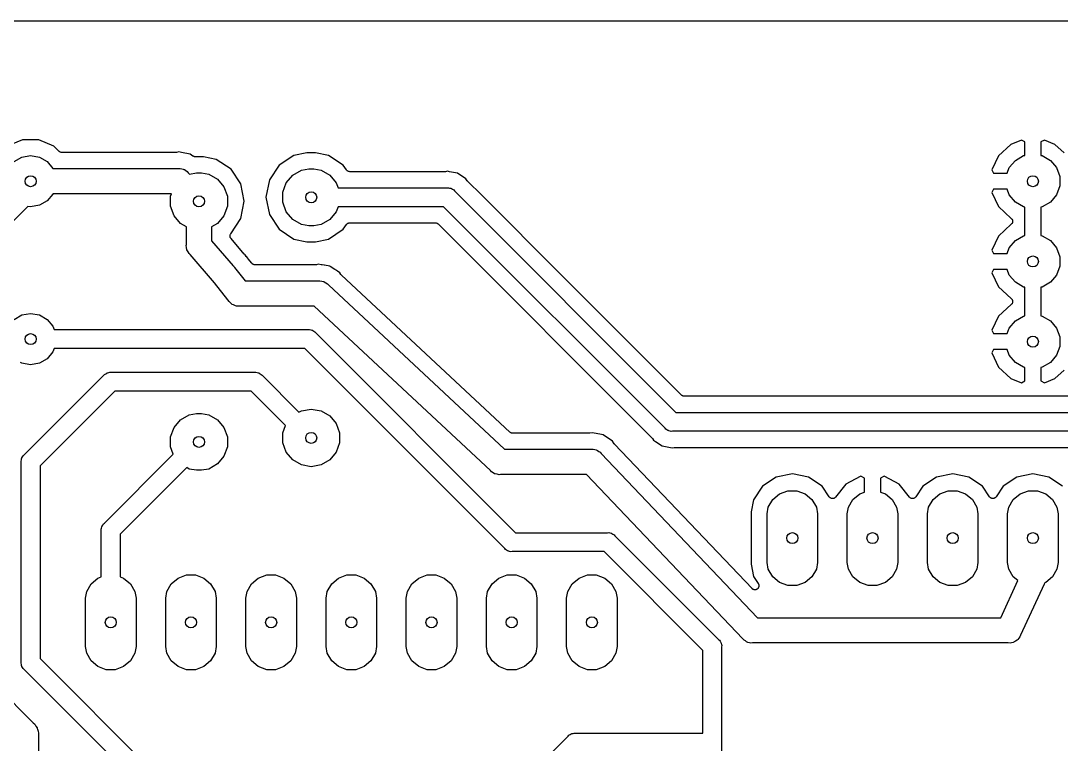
# Model space of a CAD drawing. Extents: x 99.1 to 195.6, y -78.7 to -33.
# Drawn here: x 126.69 to 159.65, y -55.93 to -33.02 of the extents above; entities that cross this region are included whole.
import ezdxf

# ---------------------------------------------------------------- set-up
doc = ezdxf.new("R2010")
doc.units = 0
doc.header["$MEASUREMENT"] = 0
doc.layers.add('BLACK', color=7, linetype='CONTINUOUS')

msp = doc.modelspace()

# ---------------------------------------------------------------- linework, layer by layer
at = {"layer": 'BLACK', "linetype": 'CONTINUOUS'}
for p, q in [((99.187, -33.02), (195.453, -33.02)), ((126.74, -36.792), (126.259, -36.9911)), ((127.26, -36.792), (126.74, -36.792)), ((127.741, -36.9911), (127.26, -36.792)), ((158.387, -36.7987), (158.052, -36.9372)), ((158.496, -36.8564), (158.387, -36.7987)), ((158.496, -37.2817), (158.496, -36.8564)), ((159.113, -36.7987), (159.004, -36.8564)), ((159.004, -36.8564), (159.004, -37.2817)), ((159.448, -36.9372), (159.113, -36.7987)), ((127.905, -37.1548), (127.741, -36.9911)), ((127.909, -37.158), (127.905, -37.1548)), ((127.913, -37.1623), (127.909, -37.158)), ((127.927, -37.1706), (127.913, -37.1623)), ((127.941, -37.1801), (127.927, -37.1706)), ((127.946, -37.1815), (127.941, -37.1801)), ((127.951, -37.1843), (127.946, -37.1815)), ((127.967, -37.1872), (127.951, -37.1843)), ((127.983, -37.1915), (127.967, -37.1872)), ((127.989, -37.191), (127.983, -37.1915)), ((127.994, -37.192), (127.989, -37.191)), ((131.597, -37.192), (127.994, -37.192)), ((131.609, -37.1898), (131.597, -37.192)), ((131.622, -37.1896), (131.609, -37.1898)), ((131.699, -37.1742), (131.622, -37.1896)), ((131.776, -37.1896), (131.699, -37.1742)), ((132.053, -37.2447), (131.776, -37.1896)), ((131.776, -37.1896), (131.776, -37.1896)), ((135.751, -37.2), (135.341, -37.2817)), ((136.029, -37.2), (135.751, -37.2)), ((136.439, -37.2817), (136.029, -37.2)), ((158.052, -36.9372), (157.659, -37.2955)), ((159.736, -37.1996), (159.448, -36.9372)), ((126.478, -37.4777), (126.722, -37.3366)), ((126.722, -37.3366), (127, -37.2877)), ((127, -37.2877), (127.278, -37.3366)), ((127.278, -37.3366), (127.522, -37.4777)), ((127.522, -37.4777), (127.704, -37.6938)), ((132.144, -37.3056), (132.053, -37.2447)), ((132.158, -37.3117), (132.144, -37.3056)), ((132.172, -37.3193), (132.158, -37.3117)), ((132.178, -37.3206), (132.172, -37.3193)), ((132.185, -37.3234), (132.178, -37.3206)), ((132.2, -37.3244), (132.185, -37.3234)), ((132.215, -37.327), (132.2, -37.3244)), ((132.473, -37.327), (132.215, -37.327)), ((132.883, -37.4087), (132.473, -37.327)), ((133.349, -37.7199), (132.883, -37.4087)), ((135.341, -37.2817), (134.875, -37.5929)), ((136.905, -37.5929), (136.439, -37.2817)), ((157.659, -37.2955), (157.45, -37.74)), ((158.003, -37.6684), (158.195, -37.4388)), ((158.195, -37.4388), (158.455, -37.2889)), ((158.455, -37.2889), (158.496, -37.2817)), ((159.004, -37.2817), (159.045, -37.2889)), ((159.045, -37.2889), (159.305, -37.4388)), ((159.305, -37.4388), (159.497, -37.6684)), ((127.704, -37.6938), (127.706, -37.7)), ((127.706, -37.7), (131.682, -37.7)), ((131.682, -37.7), (131.734, -37.6954)), ((131.734, -37.6954), (131.786, -37.7091)), ((131.786, -37.7091), (131.838, -37.7183)), ((131.838, -37.7183), (131.853, -37.7273)), ((131.853, -37.7273), (131.871, -37.7319)), ((131.871, -37.7319), (131.914, -37.7623)), ((131.914, -37.7623), (131.96, -37.7889)), ((131.96, -37.7889), (131.994, -37.8295)), ((131.994, -37.8295), (132.038, -37.8733)), ((132.038, -37.8733), (132.255, -37.835)), ((132.255, -37.835), (132.413, -37.835)), ((132.413, -37.835), (132.647, -37.8762)), ((132.647, -37.8762), (132.921, -38.0349)), ((133.66, -38.1856), (133.349, -37.7199)), ((134.875, -37.5929), (134.564, -38.0586)), ((135.303, -37.9079), (135.577, -37.7492)), ((135.577, -37.7492), (135.811, -37.708)), ((135.811, -37.708), (135.969, -37.708)), ((135.969, -37.708), (136.203, -37.7492)), ((136.203, -37.7492), (136.477, -37.9079)), ((137.006, -37.7436), (136.905, -37.5929)), ((137.018, -37.7565), (137.006, -37.7436)), ((137.03, -37.7703), (137.018, -37.7565)), ((137.033, -37.7724), (137.03, -37.7703)), ((137.036, -37.7754), (137.033, -37.7724)), ((137.052, -37.7834), (137.036, -37.7754)), ((137.068, -37.7923), (137.052, -37.7834)), ((137.072, -37.7931), (137.068, -37.7923)), ((137.076, -37.7949), (137.072, -37.7931)), ((137.094, -37.7969), (137.076, -37.7949)), ((137.111, -37.8), (137.094, -37.7969)), ((140.116, -37.8), (137.111, -37.8)), ((140.128, -37.7978), (140.116, -37.8)), ((140.141, -37.7976), (140.128, -37.7978)), ((140.208, -37.7842), (140.141, -37.7976)), ((140.275, -37.7976), (140.208, -37.7842)), ((140.523, -37.8469), (140.275, -37.7976)), ((140.526, -37.8487), (140.523, -37.8469)), ((140.791, -38.0255), (140.526, -37.8487)), ((140.526, -37.8487), (140.526, -37.8487)), ((157.45, -37.74), (157.506, -37.846)), ((157.506, -37.846), (157.938, -37.846)), ((157.938, -37.846), (158.003, -37.6684)), ((159.497, -37.6684), (159.6, -37.9501)), ((132.921, -38.0349), (133.125, -38.2781)), ((133.77, -38.735), (133.66, -38.1856)), ((134.564, -38.0586), (134.454, -38.608)), ((134.99, -38.4493), (135.099, -38.1511)), ((135.099, -38.1511), (135.303, -37.9079)), ((136.477, -37.9079), (136.681, -38.1511)), ((136.681, -38.1511), (136.739, -38.308)), ((140.829, -38.0825), (140.791, -38.0255)), ((140.837, -38.0916), (140.829, -38.0825)), ((140.844, -38.1018), (140.837, -38.0916)), ((141.289, -38.5467), (140.844, -38.1018)), ((159.6, -37.9501), (159.6, -38.2499)), ((127.704, -38.5062), (127.522, -38.7223)), ((127.706, -38.5), (127.704, -38.5062)), ((131.462, -38.5), (127.706, -38.5)), ((131.434, -38.5763), (131.462, -38.5)), ((133.125, -38.2781), (133.234, -38.5763)), ((134.99, -38.7667), (134.99, -38.4493)), ((136.739, -38.308), (140.195, -38.308)), ((140.195, -38.308), (140.235, -38.3045)), ((140.235, -38.3045), (140.273, -38.3148)), ((140.273, -38.3148), (140.312, -38.3217)), ((140.312, -38.3217), (140.324, -38.3284)), ((140.324, -38.3284), (140.337, -38.3319)), ((140.337, -38.3319), (140.369, -38.3547)), ((140.369, -38.3547), (140.404, -38.3746)), ((140.404, -38.3746), (140.429, -38.4051)), ((140.429, -38.4051), (147.444, -45.42)), ((143.829, -41.0867), (141.289, -38.5467)), ((141.289, -38.5467), (141.289, -38.5467)), ((157.506, -38.354), (157.45, -38.46)), ((157.45, -38.46), (157.659, -38.9045)), ((157.938, -38.354), (157.506, -38.354)), ((158.003, -38.5316), (157.938, -38.354)), ((158.195, -38.7612), (158.003, -38.5316)), ((159.497, -38.5316), (159.305, -38.7612)), ((159.6, -38.2499), (159.497, -38.5316)), ((127.278, -38.8634), (127, -38.9123)), ((127.522, -38.7223), (127.278, -38.8634)), ((131.434, -38.8937), (131.434, -38.5763)), ((133.234, -38.5763), (133.234, -38.8937)), ((133.66, -39.2844), (133.77, -38.735)), ((134.454, -38.608), (134.564, -39.1574)), ((135.099, -39.0649), (134.99, -38.7667)), ((158.455, -38.9111), (158.195, -38.7612)), ((159.305, -38.7612), (159.045, -38.9111)), ((126.911, -38.8966), (124.96, -40.8471)), ((127, -38.9123), (126.911, -38.8966)), ((131.543, -39.1919), (131.434, -38.8937)), ((131.747, -39.4351), (131.543, -39.1919)), ((133.125, -39.1919), (132.921, -39.4351)), ((133.234, -38.8937), (133.125, -39.1919)), ((134.564, -39.1574), (134.875, -39.6231)), ((135.303, -39.3081), (135.099, -39.0649)), ((136.681, -39.0649), (136.477, -39.3081)), ((136.739, -38.908), (136.681, -39.0649)), ((140.084, -38.908), (136.739, -38.908)), ((147.099, -45.9229), (140.084, -38.908)), ((157.659, -38.9045), (158.067, -39.2761)), ((158.496, -38.9183), (158.455, -38.9111)), ((158.496, -39.8217), (158.496, -38.9183)), ((159.045, -38.9111), (159.004, -38.9183)), ((159.004, -38.9183), (159.004, -39.8217)), ((131.934, -39.5433), (131.747, -39.4351)), ((131.934, -40.0998), (131.934, -39.5433)), ((132.921, -39.4351), (132.734, -39.5433)), ((132.734, -39.5433), (132.734, -39.9833)), ((133.339, -39.7646), (133.66, -39.2844)), ((135.577, -39.4668), (135.303, -39.3081)), ((135.811, -39.508), (135.577, -39.4668)), ((135.969, -39.508), (135.811, -39.508)), ((136.203, -39.4668), (135.969, -39.508)), ((136.477, -39.3081), (136.203, -39.4668)), ((136.905, -39.6231), (137.006, -39.4724)), ((137.006, -39.4724), (137.018, -39.4595)), ((137.018, -39.4595), (137.03, -39.4457)), ((137.03, -39.4457), (137.033, -39.4436)), ((137.033, -39.4436), (137.036, -39.4406)), ((137.036, -39.4406), (137.052, -39.4326)), ((137.052, -39.4326), (137.068, -39.4237)), ((137.068, -39.4237), (137.072, -39.4229)), ((137.072, -39.4229), (137.076, -39.4211)), ((137.076, -39.4211), (137.094, -39.4191)), ((137.094, -39.4191), (137.111, -39.416)), ((137.111, -39.416), (139.821, -39.416)), ((139.821, -39.416), (139.826, -39.417)), ((139.826, -39.417), (139.832, -39.4165)), ((139.832, -39.4165), (139.848, -39.4208)), ((139.848, -39.4208), (139.864, -39.4237)), ((139.864, -39.4237), (139.869, -39.4265)), ((139.869, -39.4265), (139.874, -39.4279)), ((139.874, -39.4279), (139.888, -39.4374)), ((139.888, -39.4374), (139.902, -39.4457)), ((139.902, -39.4457), (139.906, -39.45)), ((139.906, -39.45), (139.911, -39.4532)), ((139.911, -39.4532), (146.684, -46.2262)), ((158.067, -39.4639), (157.659, -39.8355)), ((158.067, -39.2761), (158.077, -39.2895)), ((158.077, -39.4505), (158.067, -39.4639)), ((158.077, -39.2895), (158.089, -39.3021)), ((158.089, -39.4379), (158.077, -39.4505)), ((158.089, -39.3021), (158.091, -39.3069)), ((158.091, -39.4331), (158.089, -39.4379)), ((158.091, -39.3069), (158.094, -39.3111)), ((158.094, -39.4289), (158.091, -39.4331)), ((158.094, -39.3111), (158.099, -39.3272)), ((158.099, -39.4128), (158.094, -39.4289)), ((158.099, -39.3272), (158.105, -39.3428)), ((158.105, -39.3971), (158.099, -39.4128)), ((158.105, -39.3428), (158.106, -39.3481)), ((158.106, -39.3919), (158.105, -39.3971)), ((158.106, -39.3481), (158.107, -39.3531)), ((158.107, -39.3531), (158.106, -39.37)), ((158.106, -39.37), (158.107, -39.3869)), ((158.107, -39.3869), (158.106, -39.3919)), ((133.318, -39.837), (133.321, -39.8211)), ((133.319, -39.843), (133.318, -39.837)), ((133.319, -39.849), (133.319, -39.843)), ((133.323, -39.8645), (133.319, -39.849)), ((133.321, -39.8211), (133.322, -39.805)), ((133.322, -39.805), (133.324, -39.7994)), ((133.326, -39.8803), (133.323, -39.8645)), ((133.324, -39.7994), (133.325, -39.7934)), ((133.325, -39.7934), (133.333, -39.7794)), ((133.333, -39.7794), (133.339, -39.7646)), ((134.875, -39.6231), (135.341, -39.9343)), ((136.439, -39.9343), (136.905, -39.6231)), ((157.659, -39.8355), (157.45, -40.28)), ((158.195, -39.9788), (158.455, -39.8289)), ((158.455, -39.8289), (158.496, -39.8217)), ((159.004, -39.8217), (159.045, -39.8289)), ((159.045, -39.8289), (159.305, -39.9788)), ((131.928, -40.1376), (131.934, -40.0998)), ((131.941, -40.2042), (131.928, -40.1376)), ((131.952, -40.2709), (131.941, -40.2042)), ((132.734, -39.9833), (133.42, -40.778)), ((133.329, -39.8855), (133.326, -39.8803)), ((133.331, -39.8914), (133.329, -39.8855)), ((133.341, -39.9044), (133.331, -39.8914)), ((133.349, -39.9182), (133.341, -39.9044)), ((133.77, -40.4064), (133.349, -39.9182)), ((135.341, -39.9343), (135.751, -40.016)), ((135.751, -40.016), (136.029, -40.016)), ((136.029, -40.016), (136.439, -39.9343)), ((158.003, -40.2084), (158.195, -39.9788)), ((159.305, -39.9788), (159.497, -40.2084)), ((131.954, -40.2734), (131.952, -40.2709)), ((131.954, -40.2762), (131.954, -40.2734)), ((131.989, -40.3344), (131.954, -40.2762)), ((132.023, -40.3931), (131.989, -40.3344)), ((132.052, -40.4177), (132.023, -40.3931)), ((132.825, -41.3135), (132.052, -40.4177)), ((133.778, -40.4125), (133.77, -40.4064)), ((133.784, -40.4199), (133.778, -40.4125)), ((133.792, -40.4271), (133.784, -40.4199)), ((133.833, -40.479), (133.792, -40.4271)), ((133.835, -40.4809), (133.833, -40.479)), ((133.837, -40.4834), (133.835, -40.4809)), ((133.88, -40.5335), (133.837, -40.4834)), ((133.885, -40.543), (133.88, -40.5335)), ((157.45, -40.28), (157.506, -40.386)), ((157.506, -40.386), (157.938, -40.386)), ((157.938, -40.386), (158.003, -40.2084)), ((159.497, -40.2084), (159.6, -40.4901)), ((159.6, -40.4901), (159.6, -40.7899)), ((133.42, -40.778), (133.427, -40.7841)), ((133.427, -40.7841), (133.443, -40.8045)), ((133.443, -40.8045), (133.46, -40.8242)), ((133.46, -40.8242), (133.464, -40.8319)), ((133.464, -40.8319), (133.798, -41.256)), ((133.891, -40.5505), (133.885, -40.543)), ((133.896, -40.559), (133.891, -40.5505)), ((134.007, -40.6996), (133.896, -40.559)), ((134.016, -40.7083), (134.007, -40.6996)), ((134.025, -40.7183), (134.016, -40.7083)), ((134.033, -40.7229), (134.025, -40.7183)), ((134.04, -40.729), (134.033, -40.7229)), ((134.052, -40.7338), (134.04, -40.729)), ((134.063, -40.7403), (134.052, -40.7338)), ((134.072, -40.7419), (134.063, -40.7403)), ((134.08, -40.7453), (134.072, -40.7419)), ((134.094, -40.7457), (134.08, -40.7453)), ((134.106, -40.748), (134.094, -40.7457)), ((136.024, -40.748), (134.106, -40.748)), ((136.038, -40.7455), (136.024, -40.748)), ((136.053, -40.7446), (136.038, -40.7455)), ((136.112, -40.7308), (136.053, -40.7446)), ((136.207, -40.7463), (136.112, -40.7308)), ((136.218, -40.7462), (136.207, -40.7463)), ((136.228, -40.748), (136.218, -40.7462)), ((136.233, -40.748), (136.228, -40.748)), ((136.304, -40.762), (136.233, -40.748)), ((136.306, -40.762), (136.304, -40.762)), ((136.308, -40.7627), (136.306, -40.762)), ((136.474, -40.7898), (136.308, -40.7627)), ((136.484, -40.7938), (136.474, -40.7898)), ((136.494, -40.7979), (136.484, -40.7938)), ((136.634, -40.8911), (136.494, -40.7979)), ((159.6, -40.7899), (159.497, -41.0716)), ((136.636, -40.892), (136.634, -40.8911)), ((136.637, -40.8935), (136.636, -40.892)), ((136.698, -40.9312), (136.637, -40.8935)), ((136.702, -40.9349), (136.698, -40.9312)), ((136.711, -40.9405), (136.702, -40.9349)), ((136.718, -40.9477), (136.711, -40.9405)), ((136.799, -41.0014), (136.718, -40.9477)), ((136.832, -41.0518), (136.799, -41.0014)), ((136.842, -41.0624), (136.832, -41.0518)), ((136.851, -41.0741), (136.842, -41.0624)), ((142.18, -46.0478), (136.851, -41.0741)), ((146.369, -43.6267), (143.829, -41.0867)), ((143.829, -41.0867), (143.829, -41.0867)), ((157.506, -40.894), (157.45, -41)), ((157.45, -41), (157.659, -41.4445)), ((157.938, -40.894), (157.506, -40.894)), ((158.003, -41.0716), (157.938, -40.894)), ((158.195, -41.3012), (158.003, -41.0716)), ((159.497, -41.0716), (159.305, -41.3012)), ((133.25, -41.8531), (132.825, -41.3135)), ((133.798, -41.256), (136.12, -41.256)), ((136.12, -41.256), (136.165, -41.2504)), ((136.165, -41.2504), (136.224, -41.2639)), ((136.224, -41.2639), (136.283, -41.2743)), ((136.283, -41.2743), (136.292, -41.2797)), ((136.292, -41.2797), (136.303, -41.2822)), ((136.303, -41.2822), (136.353, -41.3149)), ((136.353, -41.3149), (136.405, -41.3449)), ((136.405, -41.3449), (136.435, -41.3802)), ((136.435, -41.3802), (142.017, -46.59)), ((157.659, -41.4445), (158.067, -41.8161)), ((158.455, -41.4511), (158.195, -41.3012)), ((158.496, -41.4583), (158.455, -41.4511)), ((158.496, -42.3617), (158.496, -41.4583)), ((159.045, -41.4511), (159.004, -41.4583)), ((159.004, -41.4583), (159.004, -42.3617)), ((159.305, -41.3012), (159.045, -41.4511)), ((133.252, -41.8591), (133.25, -41.8531)), ((158.067, -41.8161), (158.077, -41.8295)), ((158.077, -41.8295), (158.089, -41.8421)), ((158.089, -41.8421), (158.091, -41.8469)), ((158.091, -41.8469), (158.094, -41.8511)), ((158.094, -41.8511), (158.099, -41.8672)), ((133.294, -41.9083), (133.252, -41.8591)), ((133.311, -41.9309), (133.294, -41.9083)), ((133.316, -41.9351), (133.311, -41.9309)), ((133.343, -41.9671), (133.316, -41.9351)), ((133.368, -41.9818), (133.343, -41.9671)), ((133.39, -42.0012), (133.368, -41.9818)), ((133.429, -42.0168), (133.39, -42.0012)), ((133.465, -42.0377), (133.429, -42.0168)), ((133.494, -42.0428), (133.465, -42.0377)), ((133.521, -42.0536), (133.494, -42.0428)), ((133.563, -42.0549), (133.521, -42.0536)), ((133.569, -42.056), (133.563, -42.0549)), ((133.598, -42.056), (133.569, -42.056)), ((133.662, -42.058), (133.598, -42.056)), ((133.668, -42.056), (133.662, -42.058)), ((135.986, -42.056), (133.668, -42.056)), ((141.568, -47.2658), (135.986, -42.056)), ((158.067, -42.0039), (157.659, -42.3755)), ((158.077, -41.9905), (158.067, -42.0039)), ((158.089, -41.9779), (158.077, -41.9905)), ((158.091, -41.9731), (158.089, -41.9779)), ((158.094, -41.9689), (158.091, -41.9731)), ((158.099, -41.9528), (158.094, -41.9689)), ((158.099, -41.8672), (158.105, -41.8828)), ((158.105, -41.9371), (158.099, -41.9528)), ((158.105, -41.8828), (158.106, -41.8881)), ((158.106, -41.9319), (158.105, -41.9371)), ((158.106, -41.8881), (158.107, -41.8931)), ((158.107, -41.8931), (158.106, -41.91)), ((158.106, -41.91), (158.107, -41.9269)), ((158.107, -41.9269), (158.106, -41.9319)), ((126.478, -42.4777), (126.722, -42.3366)), ((126.722, -42.3366), (127, -42.2877)), ((127, -42.2877), (127.278, -42.3366)), ((127.278, -42.3366), (127.522, -42.4777)), ((127.522, -42.4777), (127.704, -42.6938)), ((157.659, -42.3755), (157.45, -42.82)), ((158.195, -42.5188), (158.455, -42.3689)), ((158.455, -42.3689), (158.496, -42.3617)), ((159.004, -42.3617), (159.045, -42.3689)), ((159.045, -42.3689), (159.305, -42.5188)), ((127.704, -42.6938), (127.742, -42.8)), ((127.742, -42.8), (135.797, -42.8)), ((135.797, -42.8), (135.837, -42.7965)), ((135.837, -42.7965), (135.875, -42.8068)), ((135.875, -42.8068), (135.914, -42.8137)), ((135.914, -42.8137), (135.926, -42.8204)), ((135.926, -42.8204), (135.939, -42.8239)), ((135.939, -42.8239), (135.971, -42.8467)), ((157.45, -42.82), (157.506, -42.926)), ((157.938, -42.926), (158.003, -42.7484)), ((158.003, -42.7484), (158.195, -42.5188)), ((159.305, -42.5188), (159.497, -42.7484)), ((159.497, -42.7484), (159.6, -43.0301)), ((135.971, -42.8467), (136.006, -42.8666)), ((136.006, -42.8666), (136.031, -42.8971)), ((136.031, -42.8971), (142.364, -49.23)), ((157.506, -42.926), (157.938, -42.926)), ((159.6, -43.0301), (159.6, -43.3299)), ((127.742, -43.4), (127.704, -43.5062)), ((135.686, -43.4), (127.742, -43.4)), ((142.019, -49.7329), (135.686, -43.4)), ((157.506, -43.434), (157.45, -43.54)), ((157.938, -43.434), (157.506, -43.434)), ((158.003, -43.6116), (157.938, -43.434)), ((159.6, -43.3299), (159.497, -43.6116)), ((127.522, -43.7223), (127.278, -43.8634)), ((127.704, -43.5062), (127.522, -43.7223)), ((147.617, -44.8748), (146.369, -43.6267)), ((146.369, -43.6267), (146.369, -43.6267)), ((157.45, -43.54), (157.659, -43.9845)), ((158.195, -43.8412), (158.003, -43.6116)), ((159.497, -43.6116), (159.305, -43.8412)), ((126.722, -43.8634), (126.683, -43.8409)), ((127, -43.9123), (126.722, -43.8634)), ((127.278, -43.8634), (127, -43.9123)), ((129.436, -44.1637), (129.475, -44.1568)), ((129.475, -44.1568), (129.513, -44.1465)), ((129.513, -44.1465), (129.553, -44.15)), ((129.553, -44.15), (134.099, -44.15)), ((134.099, -44.15), (134.139, -44.1465)), ((134.139, -44.1465), (134.177, -44.1568)), ((134.177, -44.1568), (134.216, -44.1637)), ((157.659, -43.9845), (158.052, -44.3428)), ((158.455, -43.9911), (158.195, -43.8412)), ((158.496, -43.9983), (158.455, -43.9911)), ((158.496, -44.4236), (158.496, -43.9983)), ((159.045, -43.9911), (159.004, -43.9983)), ((159.004, -43.9983), (159.004, -44.4236)), ((159.305, -43.8412), (159.045, -43.9911)), ((159.448, -44.3428), (159.736, -44.0804)), ((126.797, -46.7686), (129.319, -44.2471)), ((129.319, -44.2471), (129.344, -44.2166)), ((129.344, -44.2166), (129.379, -44.1967)), ((129.379, -44.1967), (129.411, -44.1739)), ((129.411, -44.1739), (129.424, -44.1704)), ((129.424, -44.1704), (129.436, -44.1637)), ((134.216, -44.1637), (134.228, -44.1704)), ((134.228, -44.1704), (134.241, -44.1739)), ((134.241, -44.1739), (134.273, -44.1967)), ((134.273, -44.1967), (134.308, -44.2166)), ((134.308, -44.2166), (134.333, -44.2471)), ((134.333, -44.2471), (135.5, -45.4139)), ((158.052, -44.3428), (158.387, -44.4813)), ((158.387, -44.4813), (158.496, -44.4236)), ((159.004, -44.4236), (159.113, -44.4813)), ((159.113, -44.4813), (159.448, -44.3428)), ((129.664, -44.75), (127.3, -47.1143)), ((133.988, -44.75), (129.664, -44.75)), ((135.075, -45.8369), (133.988, -44.75)), ((147.622, -44.878), (147.617, -44.8748)), ((147.626, -44.8823), (147.622, -44.878)), ((147.64, -44.8906), (147.626, -44.8823)), ((147.654, -44.9001), (147.64, -44.8906)), ((147.659, -44.9015), (147.654, -44.9001)), ((147.664, -44.9043), (147.659, -44.9015)), ((147.68, -44.9072), (147.664, -44.9043)), ((147.696, -44.9115), (147.68, -44.9072)), ((147.702, -44.911), (147.696, -44.9115)), ((147.707, -44.912), (147.702, -44.911)), ((162.808, -44.912), (147.707, -44.912)), ((132.021, -45.4962), (132.255, -45.455)), ((132.255, -45.455), (132.413, -45.455)), ((132.413, -45.455), (132.647, -45.4962)), ((135.5, -45.4139), (135.577, -45.3692)), ((135.577, -45.3692), (135.89, -45.3141)), ((135.89, -45.3141), (136.203, -45.3692)), ((136.203, -45.3692), (136.477, -45.5279)), ((147.444, -45.42), (163.071, -45.42)), ((131.543, -45.8981), (131.747, -45.6549)), ((131.747, -45.6549), (132.021, -45.4962)), ((132.647, -45.4962), (132.921, -45.6549)), ((132.921, -45.6549), (133.125, -45.8981)), ((136.477, -45.5279), (136.681, -45.7711)), ((136.681, -45.7711), (136.79, -46.0693)), ((131.434, -46.1963), (131.543, -45.8981)), ((133.125, -45.8981), (133.234, -46.1963)), ((134.99, -46.0693), (135.075, -45.8369)), ((134.99, -46.3867), (134.99, -46.0693)), ((136.79, -46.0693), (136.79, -46.3867)), ((142.183, -46.0497), (142.18, -46.0478)), ((142.185, -46.0523), (142.183, -46.0497)), ((142.202, -46.0617), (142.185, -46.0523)), ((142.217, -46.0719), (142.202, -46.0617)), ((142.221, -46.0726), (142.217, -46.0719)), ((142.224, -46.0743), (142.221, -46.0726)), ((142.242, -46.0776), (142.224, -46.0743)), ((142.26, -46.0818), (142.242, -46.0776)), ((142.264, -46.0814), (142.26, -46.0818)), ((142.267, -46.082), (142.264, -46.0814)), ((144.691, -46.082), (142.267, -46.082)), ((144.702, -46.0801), (144.691, -46.082)), ((144.713, -46.0801), (144.702, -46.0801)), ((144.803, -46.0645), (144.713, -46.0801)), ((144.966, -46.1013), (144.803, -46.0645)), ((144.968, -46.1013), (144.966, -46.1013)), ((144.969, -46.1019), (144.968, -46.1013)), ((145.144, -46.1366), (144.969, -46.1019)), ((145.145, -46.1373), (145.144, -46.1366)), ((145.147, -46.138), (145.145, -46.1373)), ((145.292, -46.2403), (145.147, -46.138)), ((147.124, -45.9534), (147.099, -45.9229)), ((147.159, -45.9733), (147.124, -45.9534)), ((147.191, -45.9961), (147.159, -45.9733)), ((147.204, -45.9996), (147.191, -45.9961)), ((147.216, -46.0063), (147.204, -45.9996)), ((147.255, -46.0132), (147.216, -46.0063)), ((147.293, -46.0235), (147.255, -46.0132)), ((147.333, -46.02), (147.293, -46.0235)), ((163.182, -46.02), (147.333, -46.02)), ((131.434, -46.5137), (131.434, -46.1963)), ((133.234, -46.1963), (133.234, -46.5137)), ((135.099, -46.6849), (134.99, -46.3867)), ((136.79, -46.3867), (136.681, -46.6849)), ((145.294, -46.2409), (145.292, -46.2403)), ((145.295, -46.242), (145.294, -46.2409)), ((145.435, -46.3354), (145.295, -46.242)), ((145.485, -46.4114), (145.435, -46.3354)), ((145.493, -46.4193), (145.485, -46.4114)), ((145.499, -46.4284), (145.493, -46.4193)), ((149.853, -51.0002), (145.499, -46.4284)), ((146.684, -46.2262), (146.691, -46.2365)), ((146.691, -46.2365), (146.699, -46.2455)), ((146.699, -46.2455), (146.737, -46.3025)), ((146.737, -46.3025), (146.795, -46.3407)), ((146.795, -46.3407), (147.005, -46.4811)), ((126.747, -46.8287), (126.767, -46.7942)), ((126.767, -46.7942), (126.797, -46.7686)), ((129.337, -48.9276), (131.519, -46.7461)), ((131.519, -46.7461), (131.434, -46.5137)), ((133.234, -46.5137), (133.125, -46.8119)), ((135.303, -46.9281), (135.099, -46.6849)), ((136.681, -46.6849), (136.477, -46.9281)), ((142.017, -46.59), (144.767, -46.59)), ((144.767, -46.59), (144.825, -46.5864)), ((144.825, -46.5864), (144.871, -46.6)), ((144.871, -46.6), (144.919, -46.6083)), ((144.919, -46.6083), (144.939, -46.6197)), ((144.939, -46.6197), (144.961, -46.6262)), ((144.961, -46.6262), (144.999, -46.6548)), ((144.999, -46.6548), (145.041, -46.6789)), ((145.041, -46.6789), (145.078, -46.7232)), ((145.078, -46.7232), (150.031, -51.924)), ((147.005, -46.4811), (147.32, -46.5438)), ((147.32, -46.5438), (147.387, -46.5304)), ((147.387, -46.5304), (147.4, -46.5302)), ((147.4, -46.5302), (147.412, -46.528)), ((147.412, -46.528), (163.103, -46.528)), ((126.697, -46.9634), (126.707, -46.925)), ((126.7, -47.0031), (126.697, -46.9634)), ((126.7, -53.3269), (126.7, -47.0031)), ((126.707, -46.925), (126.714, -46.8858)), ((126.714, -46.8858), (126.72, -46.8742)), ((126.72, -46.8742), (126.724, -46.8613)), ((126.724, -46.8613), (126.747, -46.8287)), ((127.3, -47.1143), (127.3, -53.2157)), ((132.921, -47.0551), (132.647, -47.2138)), ((133.125, -46.8119), (132.921, -47.0551)), ((135.577, -47.0868), (135.303, -46.9281)), ((135.89, -47.1419), (135.577, -47.0868)), ((136.203, -47.0868), (135.89, -47.1419)), ((136.477, -46.9281), (136.203, -47.0868)), ((131.944, -47.1691), (129.84, -49.2733)), ((132.021, -47.2138), (131.944, -47.1691)), ((132.255, -47.255), (132.021, -47.2138)), ((132.413, -47.255), (132.255, -47.255)), ((132.647, -47.2138), (132.413, -47.255)), ((141.598, -47.3011), (141.568, -47.2658)), ((141.65, -47.3311), (141.598, -47.3011)), ((141.7, -47.3638), (141.65, -47.3311)), ((141.711, -47.3663), (141.7, -47.3638)), ((141.72, -47.3717), (141.711, -47.3663)), ((141.779, -47.3821), (141.72, -47.3717)), ((141.838, -47.3956), (141.779, -47.3821)), ((141.883, -47.39), (141.838, -47.3956)), ((144.609, -47.39), (141.883, -47.39)), ((149.562, -52.5908), (144.609, -47.39)), ((151.13, -47.3694), (150.62, -47.4709)), ((151.64, -47.4709), (151.13, -47.3694)), ((153.283, -47.449), (152.828, -47.6978)), ((153.301, -47.4451), (153.283, -47.449)), ((153.416, -47.5082), (153.301, -47.4451)), ((154.039, -47.4451), (153.924, -47.5082)), ((154.057, -47.449), (154.039, -47.4451)), ((154.512, -47.6978), (154.057, -47.449)), ((156.21, -47.3694), (155.7, -47.4709)), ((156.72, -47.4709), (156.21, -47.3694)), ((158.75, -47.3694), (158.24, -47.4709)), ((159.26, -47.4709), (158.75, -47.3694)), ((150.187, -47.76), (149.898, -48.1926)), ((150.62, -47.4709), (150.187, -47.76)), ((152.073, -47.76), (151.64, -47.4709)), ((152.297, -48.0951), (152.073, -47.76)), ((152.828, -47.6978), (152.501, -48.1041)), ((153.416, -47.9441), (153.416, -47.5082)), ((153.924, -47.5082), (153.924, -47.9441)), ((154.839, -48.1041), (154.512, -47.6978)), ((155.267, -47.76), (155.043, -48.0951)), ((155.7, -47.4709), (155.267, -47.76)), ((157.153, -47.76), (156.72, -47.4709)), ((157.374, -48.0913), (157.153, -47.76)), ((157.807, -47.76), (157.586, -48.0913)), ((158.24, -47.4709), (157.807, -47.76)), ((159.693, -47.76), (159.26, -47.4709)), ((150.508, -48.1808), (150.724, -47.9995)), ((150.724, -47.9995), (150.989, -47.903)), ((150.989, -47.903), (151.271, -47.903)), ((151.271, -47.903), (151.536, -47.9995)), ((151.536, -47.9995), (151.752, -48.1808)), ((152.303, -48.101), (152.297, -48.0951)), ((152.307, -48.1081), (152.303, -48.101)), ((152.318, -48.1169), (152.307, -48.1081)), ((152.49, -48.1162), (152.479, -48.124)), ((152.495, -48.1096), (152.49, -48.1162)), ((152.501, -48.1041), (152.495, -48.1096)), ((153.048, -48.1808), (153.264, -47.9995)), ((153.264, -47.9995), (153.416, -47.9441)), ((153.924, -47.9441), (154.076, -47.9995)), ((154.076, -47.9995), (154.292, -48.1808)), ((154.845, -48.1096), (154.839, -48.1041)), ((154.85, -48.1162), (154.845, -48.1096)), ((154.861, -48.124), (154.85, -48.1162)), ((155.033, -48.1081), (155.022, -48.1169)), ((155.037, -48.101), (155.033, -48.1081)), ((155.043, -48.0951), (155.037, -48.101)), ((155.588, -48.1808), (155.804, -47.9995)), ((155.804, -47.9995), (156.069, -47.903)), ((156.069, -47.903), (156.351, -47.903)), ((156.351, -47.903), (156.616, -47.9995)), ((156.616, -47.9995), (156.832, -48.1808)), ((157.384, -48.1013), (157.374, -48.0913)), ((157.392, -48.1125), (157.384, -48.1013)), ((157.399, -48.1171), (157.392, -48.1125)), ((157.568, -48.1125), (157.561, -48.1171)), ((157.576, -48.1013), (157.568, -48.1125)), ((157.586, -48.0913), (157.576, -48.1013)), ((158.128, -48.1808), (158.344, -47.9995)), ((158.344, -47.9995), (158.609, -47.903)), ((158.609, -47.903), (158.891, -47.903)), ((158.891, -47.903), (159.156, -47.9995)), ((159.156, -47.9995), (159.372, -48.1808)), ((149.898, -48.1926), (149.822, -48.5742)), ((150.33, -48.633), (150.367, -48.4252)), ((150.367, -48.4252), (150.508, -48.1808)), ((151.752, -48.1808), (151.893, -48.4252)), ((151.893, -48.4252), (151.93, -48.633)), ((152.327, -48.1269), (152.318, -48.1169)), ((152.335, -48.1306), (152.327, -48.1269)), ((152.341, -48.1358), (152.335, -48.1306)), ((152.354, -48.1403), (152.341, -48.1358)), ((152.367, -48.1464), (152.354, -48.1403)), ((152.375, -48.1473), (152.367, -48.1464)), ((152.383, -48.15), (152.375, -48.1473)), ((152.397, -48.1497), (152.383, -48.15)), ((152.411, -48.1512), (152.397, -48.1497)), ((152.419, -48.1493), (152.411, -48.1512)), ((152.427, -48.1491), (152.419, -48.1493)), ((152.44, -48.1441), (152.427, -48.1491)), ((152.454, -48.1407), (152.44, -48.1441)), ((152.461, -48.1361), (152.454, -48.1407)), ((152.468, -48.1331), (152.461, -48.1361)), ((152.479, -48.124), (152.468, -48.1331)), ((152.87, -48.633), (152.907, -48.4252)), ((152.907, -48.4252), (153.048, -48.1808)), ((154.292, -48.1808), (154.433, -48.4252)), ((154.433, -48.4252), (154.47, -48.633)), ((154.872, -48.1331), (154.861, -48.124)), ((154.879, -48.1361), (154.872, -48.1331)), ((154.886, -48.1407), (154.879, -48.1361)), ((154.9, -48.1441), (154.886, -48.1407)), ((154.913, -48.1491), (154.9, -48.1441)), ((154.921, -48.1493), (154.913, -48.1491)), ((154.929, -48.1512), (154.921, -48.1493)), ((154.943, -48.1497), (154.929, -48.1512)), ((154.957, -48.15), (154.943, -48.1497)), ((154.965, -48.1473), (154.957, -48.15)), ((154.973, -48.1464), (154.965, -48.1473)), ((154.986, -48.1403), (154.973, -48.1464)), ((154.999, -48.1358), (154.986, -48.1403)), ((155.005, -48.1306), (154.999, -48.1358)), ((155.013, -48.1269), (155.005, -48.1306)), ((155.022, -48.1169), (155.013, -48.1269)), ((155.41, -48.633), (155.447, -48.4252)), ((155.447, -48.4252), (155.588, -48.1808)), ((156.832, -48.1808), (156.973, -48.4252)), ((156.973, -48.4252), (157.01, -48.633)), ((157.405, -48.1232), (157.399, -48.1171)), ((157.417, -48.1293), (157.405, -48.1232)), ((157.429, -48.137), (157.417, -48.1293)), ((157.437, -48.139), (157.429, -48.137)), ((157.444, -48.1427), (157.437, -48.139)), ((157.458, -48.1442), (157.444, -48.1427)), ((157.472, -48.1475), (157.458, -48.1442)), ((157.48, -48.1466), (157.472, -48.1475)), ((157.488, -48.1475), (157.48, -48.1466)), ((157.502, -48.1442), (157.488, -48.1475)), ((157.516, -48.1427), (157.502, -48.1442)), ((157.523, -48.139), (157.516, -48.1427)), ((157.531, -48.137), (157.523, -48.139)), ((157.543, -48.1293), (157.531, -48.137)), ((157.555, -48.1232), (157.543, -48.1293)), ((157.561, -48.1171), (157.555, -48.1232)), ((157.95, -48.633), (157.987, -48.4252)), ((157.987, -48.4252), (158.128, -48.1808)), ((159.372, -48.1808), (159.513, -48.4252)), ((159.513, -48.4252), (159.55, -48.633)), ((149.822, -48.5742), (149.822, -50.2318)), ((150.33, -50.173), (150.33, -48.633)), ((151.93, -48.633), (151.93, -50.173)), ((152.87, -50.173), (152.87, -48.633)), ((154.47, -48.633), (154.47, -50.173)), ((155.41, -50.173), (155.41, -48.633)), ((157.01, -48.633), (157.01, -50.173)), ((157.95, -50.173), (157.95, -48.633)), ((159.55, -48.633), (159.55, -50.173)), ((129.237, -49.1225), (129.247, -49.084)), ((129.247, -49.084), (129.254, -49.0448)), ((129.254, -49.0448), (129.26, -49.0332)), ((129.26, -49.0332), (129.264, -49.0203)), ((129.264, -49.0203), (129.287, -48.9877)), ((129.287, -48.9877), (129.307, -48.9532)), ((129.307, -48.9532), (129.337, -48.9276)), ((129.24, -49.1621), (129.237, -49.1225)), ((129.24, -50.6278), (129.24, -49.1621)), ((129.84, -49.2733), (129.84, -50.6278)), ((142.364, -49.23), (145.275, -49.23)), ((145.275, -49.23), (145.315, -49.2265)), ((145.315, -49.2265), (145.353, -49.2368)), ((145.353, -49.2368), (145.392, -49.2437)), ((145.392, -49.2437), (145.404, -49.2504)), ((145.404, -49.2504), (145.417, -49.2539)), ((145.417, -49.2539), (145.449, -49.2767)), ((145.449, -49.2767), (145.484, -49.2966)), ((145.484, -49.2966), (145.509, -49.3271)), ((145.509, -49.3271), (148.793, -52.6106)), ((142.044, -49.7634), (142.019, -49.7329)), ((142.079, -49.7833), (142.044, -49.7634)), ((142.111, -49.8061), (142.079, -49.7833)), ((142.124, -49.8096), (142.111, -49.8061)), ((142.136, -49.8163), (142.124, -49.8096)), ((142.175, -49.8232), (142.136, -49.8163)), ((142.213, -49.8335), (142.175, -49.8232)), ((142.253, -49.83), (142.213, -49.8335)), ((145.164, -49.83), (142.253, -49.83)), ((148.29, -52.9563), (145.164, -49.83)), ((149.822, -50.2318), (149.898, -50.6134)), ((150.367, -50.3808), (150.33, -50.173)), ((150.508, -50.6252), (150.367, -50.3808)), ((151.893, -50.3808), (151.752, -50.6252)), ((151.93, -50.173), (151.893, -50.3808)), ((152.907, -50.3808), (152.87, -50.173)), ((153.048, -50.6252), (152.907, -50.3808)), ((154.433, -50.3808), (154.292, -50.6252)), ((154.47, -50.173), (154.433, -50.3808)), ((155.447, -50.3808), (155.41, -50.173)), ((155.588, -50.6252), (155.447, -50.3808)), ((156.973, -50.3808), (156.832, -50.6252)), ((157.01, -50.173), (156.973, -50.3808)), ((157.987, -50.3808), (157.95, -50.173)), ((158.128, -50.6252), (157.987, -50.3808)), ((159.513, -50.3808), (159.372, -50.6252)), ((159.55, -50.173), (159.513, -50.3808)), ((128.918, -50.8478), (129.134, -50.6665)), ((129.134, -50.6665), (129.24, -50.6278)), ((129.84, -50.6278), (129.946, -50.6665)), ((129.946, -50.6665), (130.162, -50.8478)), ((131.458, -50.8478), (131.674, -50.6665)), ((131.674, -50.6665), (131.939, -50.57)), ((131.939, -50.57), (132.221, -50.57)), ((132.221, -50.57), (132.486, -50.6665)), ((132.486, -50.6665), (132.702, -50.8478)), ((133.998, -50.8478), (134.214, -50.6665)), ((134.214, -50.6665), (134.479, -50.57)), ((134.479, -50.57), (134.761, -50.57)), ((134.761, -50.57), (135.026, -50.6665)), ((135.026, -50.6665), (135.242, -50.8478)), ((136.538, -50.8478), (136.754, -50.6665)), ((136.754, -50.6665), (137.019, -50.57)), ((137.019, -50.57), (137.301, -50.57)), ((137.301, -50.57), (137.566, -50.6665)), ((137.566, -50.6665), (137.782, -50.8478)), ((139.078, -50.8478), (139.294, -50.6665)), ((139.294, -50.6665), (139.559, -50.57)), ((139.559, -50.57), (139.841, -50.57)), ((139.841, -50.57), (140.106, -50.6665)), ((140.106, -50.6665), (140.322, -50.8478)), ((141.618, -50.8478), (141.834, -50.6665)), ((141.834, -50.6665), (142.099, -50.57)), ((142.099, -50.57), (142.381, -50.57)), ((142.381, -50.57), (142.646, -50.6665)), ((142.646, -50.6665), (142.862, -50.8478)), ((144.158, -50.8478), (144.374, -50.6665)), ((144.374, -50.6665), (144.639, -50.57)), ((144.639, -50.57), (144.921, -50.57)), ((144.921, -50.57), (145.186, -50.6665)), ((145.186, -50.6665), (145.402, -50.8478)), ((149.898, -50.6134), (150.051, -50.8421)), ((150.724, -50.8065), (150.508, -50.6252)), ((151.752, -50.6252), (151.536, -50.8065)), ((153.264, -50.8065), (153.048, -50.6252)), ((154.292, -50.6252), (154.076, -50.8065)), ((155.804, -50.8065), (155.588, -50.6252)), ((156.832, -50.6252), (156.616, -50.8065)), ((157.732, -51.924), (158.275, -50.7484)), ((158.275, -50.7484), (158.128, -50.6252)), ((159.372, -50.6252), (159.156, -50.8065)), ((128.777, -51.0922), (128.918, -50.8478)), ((130.162, -50.8478), (130.303, -51.0922)), ((131.317, -51.0922), (131.458, -50.8478)), ((132.702, -50.8478), (132.843, -51.0922)), ((133.857, -51.0922), (133.998, -50.8478)), ((135.242, -50.8478), (135.383, -51.0922)), ((136.397, -51.0922), (136.538, -50.8478)), ((137.782, -50.8478), (137.923, -51.0922)), ((138.937, -51.0922), (139.078, -50.8478)), ((140.322, -50.8478), (140.463, -51.0922)), ((141.477, -51.0922), (141.618, -50.8478)), ((142.862, -50.8478), (143.003, -51.0922)), ((144.017, -51.0922), (144.158, -50.8478)), ((145.402, -50.8478), (145.543, -51.0922)), ((149.862, -51.0069), (149.853, -51.0002)), ((149.87, -51.015), (149.862, -51.0069)), ((149.88, -51.0199), (149.87, -51.015)), ((149.889, -51.0264), (149.88, -51.0199)), ((149.899, -51.0296), (149.889, -51.0264)), ((149.91, -51.0345), (149.899, -51.0296)), ((149.92, -51.0357), (149.91, -51.0345)), ((149.931, -51.0388), (149.92, -51.0357)), ((149.942, -51.0381), (149.931, -51.0388)), ((149.953, -51.0393), (149.942, -51.0381)), ((149.964, -51.0367), (149.953, -51.0393)), ((149.975, -51.0361), (149.964, -51.0367)), ((149.985, -51.0315), (149.975, -51.0361)), ((149.996, -51.0289), (149.985, -51.0315)), ((150.005, -51.0228), (149.996, -51.0289)), ((150.015, -51.0184), (150.005, -51.0228)), ((150.024, -51.0106), (150.015, -51.0184)), ((150.033, -51.0044), (150.024, -51.0106)), ((150.039, -50.9955), (150.033, -51.0044)), ((150.047, -50.988), (150.039, -50.9955)), ((150.052, -50.9779), (150.047, -50.988)), ((150.051, -50.8421), (150.055, -50.8524)), ((150.059, -50.9688), (150.052, -50.9779)), ((150.055, -50.8524), (150.061, -50.8618)), ((150.062, -50.9583), (150.059, -50.9688)), ((150.061, -50.8618), (150.064, -50.8724)), ((150.067, -50.9485), (150.062, -50.9583)), ((150.064, -50.8724), (150.068, -50.8824)), ((150.068, -50.9373), (150.067, -50.9485)), ((150.068, -50.8824), (150.069, -50.8937)), ((150.071, -50.9264), (150.068, -50.9373)), ((150.069, -50.8937), (150.072, -50.9046)), ((150.072, -50.9046), (150.071, -50.9155)), ((150.071, -50.9155), (150.071, -50.9264)), ((150.989, -50.903), (150.724, -50.8065)), ((151.271, -50.903), (150.989, -50.903)), ((151.536, -50.8065), (151.271, -50.903)), ((153.529, -50.903), (153.264, -50.8065)), ((153.811, -50.903), (153.529, -50.903)), ((154.076, -50.8065), (153.811, -50.903)), ((156.069, -50.903), (155.804, -50.8065)), ((156.351, -50.903), (156.069, -50.903)), ((156.616, -50.8065), (156.351, -50.903)), ((159.106, -50.8572), (158.358, -52.4765)), ((159.129, -50.8164), (159.106, -50.8572)), ((159.156, -50.8065), (159.129, -50.8164)), ((128.74, -51.3), (128.777, -51.0922)), ((128.74, -52.84), (128.74, -51.3)), ((130.303, -51.0922), (130.34, -51.3)), ((130.34, -51.3), (130.34, -52.84)), ((131.28, -51.3), (131.317, -51.0922)), ((131.28, -52.84), (131.28, -51.3)), ((132.843, -51.0922), (132.88, -51.3)), ((132.88, -51.3), (132.88, -52.84)), ((133.82, -51.3), (133.857, -51.0922)), ((133.82, -52.84), (133.82, -51.3)), ((135.383, -51.0922), (135.42, -51.3)), ((135.42, -51.3), (135.42, -52.84)), ((136.36, -51.3), (136.397, -51.0922)), ((136.36, -52.84), (136.36, -51.3)), ((137.923, -51.0922), (137.96, -51.3)), ((137.96, -51.3), (137.96, -52.84)), ((138.9, -51.3), (138.937, -51.0922)), ((138.9, -52.84), (138.9, -51.3)), ((140.463, -51.0922), (140.5, -51.3)), ((140.5, -51.3), (140.5, -52.84)), ((141.44, -51.3), (141.477, -51.0922)), ((141.44, -52.84), (141.44, -51.3)), ((143.003, -51.0922), (143.04, -51.3)), ((143.04, -51.3), (143.04, -52.84)), ((143.98, -51.3), (144.017, -51.0922)), ((143.98, -52.84), (143.98, -51.3)), ((145.543, -51.0922), (145.58, -51.3)), ((145.58, -51.3), (145.58, -52.84)), ((150.031, -51.924), (157.732, -51.924)), ((148.793, -52.6106), (148.823, -52.6362)), ((148.823, -52.6362), (148.843, -52.6707)), ((148.843, -52.6707), (148.866, -52.7033)), ((148.866, -52.7033), (148.87, -52.7162)), ((148.87, -52.7162), (148.876, -52.7278)), ((148.876, -52.7278), (148.883, -52.767)), ((149.599, -52.6351), (149.562, -52.5908)), ((149.641, -52.6592), (149.599, -52.6351)), ((149.679, -52.6878), (149.641, -52.6592)), ((149.701, -52.6943), (149.679, -52.6878)), ((149.721, -52.7057), (149.701, -52.6943)), ((149.769, -52.714), (149.721, -52.7057)), ((149.815, -52.7276), (149.769, -52.714)), ((149.873, -52.724), (149.815, -52.7276)), ((157.971, -52.724), (149.873, -52.724)), ((158.025, -52.7285), (157.971, -52.724)), ((158.075, -52.7148), (158.025, -52.7285)), ((158.127, -52.7057), (158.075, -52.7148)), ((158.143, -52.6963), (158.127, -52.7057)), ((158.161, -52.6914), (158.143, -52.6963)), ((158.204, -52.6613), (158.161, -52.6914)), ((158.249, -52.6351), (158.204, -52.6613)), ((158.261, -52.6208), (158.249, -52.6351)), ((158.276, -52.6101), (158.261, -52.6208)), ((158.306, -52.5671), (158.276, -52.6101)), ((158.34, -52.5271), (158.306, -52.5671)), ((158.358, -52.4765), (158.34, -52.5271)), ((128.777, -53.0478), (128.74, -52.84)), ((128.918, -53.2922), (128.777, -53.0478)), ((130.303, -53.0478), (130.162, -53.2922)), ((130.34, -52.84), (130.303, -53.0478)), ((131.317, -53.0478), (131.28, -52.84)), ((131.458, -53.2922), (131.317, -53.0478)), ((132.843, -53.0478), (132.702, -53.2922)), ((132.88, -52.84), (132.843, -53.0478)), ((133.857, -53.0478), (133.82, -52.84)), ((133.998, -53.2922), (133.857, -53.0478)), ((135.383, -53.0478), (135.242, -53.2922)), ((135.42, -52.84), (135.383, -53.0478)), ((136.397, -53.0478), (136.36, -52.84)), ((136.538, -53.2922), (136.397, -53.0478)), ((137.923, -53.0478), (137.782, -53.2922)), ((137.96, -52.84), (137.923, -53.0478)), ((138.937, -53.0478), (138.9, -52.84)), ((139.078, -53.2922), (138.937, -53.0478)), ((140.463, -53.0478), (140.322, -53.2922)), ((140.5, -52.84), (140.463, -53.0478)), ((141.477, -53.0478), (141.44, -52.84)), ((141.618, -53.2922), (141.477, -53.0478)), ((143.003, -53.0478), (142.862, -53.2922)), ((143.04, -52.84), (143.003, -53.0478)), ((144.017, -53.0478), (143.98, -52.84)), ((144.158, -53.2922), (144.017, -53.0478)), ((145.543, -53.0478), (145.402, -53.2922)), ((145.58, -52.84), (145.543, -53.0478)), ((148.29, -55.58), (148.29, -52.9563)), ((148.883, -52.767), (148.893, -52.8054)), ((148.893, -52.8054), (148.89, -52.8451)), ((148.89, -52.8451), (148.89, -58.2957)), ((126.697, -53.3665), (126.7, -53.3269)), ((126.707, -53.405), (126.697, -53.3665)), ((127.3, -53.2157), (132.283, -58.1986)), ((129.134, -53.4735), (128.918, -53.2922)), ((130.162, -53.2922), (129.946, -53.4735)), ((131.674, -53.4735), (131.458, -53.2922)), ((132.702, -53.2922), (132.486, -53.4735)), ((134.214, -53.4735), (133.998, -53.2922)), ((135.242, -53.2922), (135.026, -53.4735)), ((136.754, -53.4735), (136.538, -53.2922)), ((137.782, -53.2922), (137.566, -53.4735)), ((139.294, -53.4735), (139.078, -53.2922)), ((140.322, -53.2922), (140.106, -53.4735)), ((141.834, -53.4735), (141.618, -53.2922)), ((142.862, -53.2922), (142.646, -53.4735)), ((144.374, -53.4735), (144.158, -53.2922)), ((145.402, -53.2922), (145.186, -53.4735)), ((125.351, -53.5238), (127.084, -55.257)), ((126.714, -53.4442), (126.707, -53.405)), ((126.72, -53.4558), (126.714, -53.4442)), ((126.724, -53.4687), (126.72, -53.4558)), ((126.747, -53.5013), (126.724, -53.4687)), ((126.767, -53.5358), (126.747, -53.5013)), ((126.797, -53.5614), (126.767, -53.5358)), ((131.591, -58.3557), (126.797, -53.5614)), ((129.399, -53.57), (129.134, -53.4735)), ((129.681, -53.57), (129.399, -53.57)), ((129.946, -53.4735), (129.681, -53.57)), ((131.939, -53.57), (131.674, -53.4735)), ((132.221, -53.57), (131.939, -53.57)), ((132.486, -53.4735), (132.221, -53.57)), ((134.479, -53.57), (134.214, -53.4735)), ((134.761, -53.57), (134.479, -53.57)), ((135.026, -53.4735), (134.761, -53.57)), ((137.019, -53.57), (136.754, -53.4735)), ((137.301, -53.57), (137.019, -53.57)), ((137.566, -53.4735), (137.301, -53.57)), ((139.559, -53.57), (139.294, -53.4735)), ((139.841, -53.57), (139.559, -53.57)), ((140.106, -53.4735), (139.841, -53.57)), ((142.099, -53.57), (141.834, -53.4735)), ((142.381, -53.57), (142.099, -53.57)), ((142.646, -53.4735), (142.381, -53.57)), ((144.639, -53.57), (144.374, -53.4735)), ((144.921, -53.57), (144.639, -53.57)), ((145.186, -53.4735), (144.921, -53.57)), ((127.084, -55.257), (127.135, -55.2996)), ((127.135, -55.2996), (127.168, -55.3571)), ((127.168, -55.3571), (127.206, -55.4114)), ((127.206, -55.4114), (127.212, -55.433)), ((127.212, -55.433), (127.223, -55.4524)), ((127.223, -55.4524), (127.235, -55.5177)), ((127.235, -55.5177), (127.252, -55.5817)), ((127.252, -55.5817), (127.246, -55.6478)), ((127.246, -55.6478), (127.246, -61.3879)), ((142.037, -57.6686), (144.029, -55.6771)), ((144.029, -55.6771), (144.054, -55.6466)), ((144.054, -55.6466), (144.089, -55.6267)), ((144.089, -55.6267), (144.121, -55.6039)), ((144.121, -55.6039), (144.134, -55.6004)), ((144.134, -55.6004), (144.146, -55.5937)), ((144.146, -55.5937), (144.185, -55.5868)), ((144.185, -55.5868), (144.223, -55.5765)), ((144.223, -55.5765), (144.263, -55.58)), ((144.263, -55.58), (148.29, -55.58))]:
    msp.add_line(p, q, dxfattribs=at)
at = {"layer": 'BLACK'}
for centre in [(127, -38.1), (127, -38.1), (158.75, -38.1), (158.75, -38.1), (135.89, -38.608), (135.89, -38.608), (132.334, -38.735), (132.334, -38.735), (158.75, -40.64), (158.75, -40.64), (127, -43.1), (127, -43.1), (158.75, -43.18), (158.75, -43.18), (135.89, -46.228), (135.89, -46.228), (132.334, -46.355), (132.334, -46.355), (151.13, -49.403), (151.13, -49.403), (153.67, -49.403), (153.67, -49.403), (156.21, -49.403), (156.21, -49.403), (158.75, -49.403), (158.75, -49.403), (129.54, -52.07), (129.54, -52.07), (132.08, -52.07), (132.08, -52.07), (134.62, -52.07), (134.62, -52.07), (137.16, -52.07), (137.16, -52.07), (139.7, -52.07), (139.7, -52.07), (142.24, -52.07), (142.24, -52.07), (144.78, -52.07), (144.78, -52.07)]:
    msp.add_circle(centre, 0.175, dxfattribs=at)

doc.saveas('drawing.dxf')
